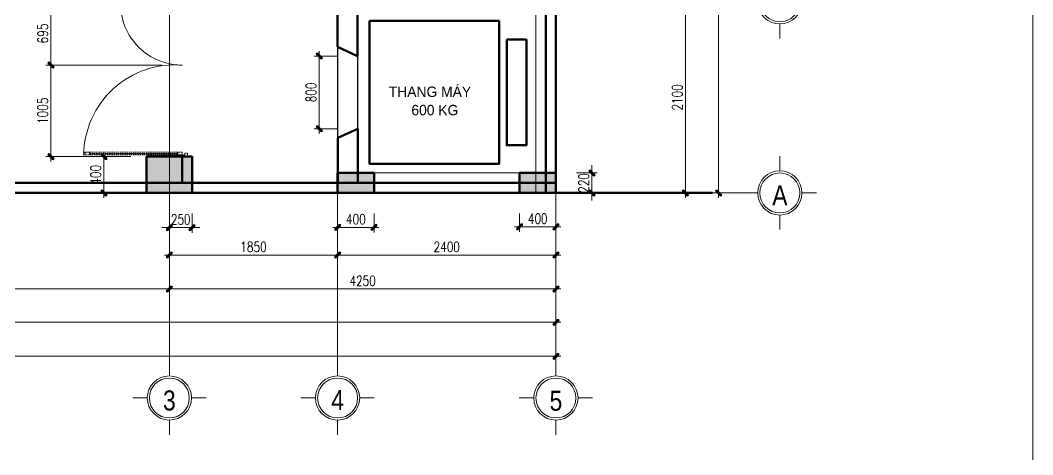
# Model space of a CAD drawing. Extents: x -165145 to 691808, y -202842 to 311040.
# Drawn here: x 558008 to 569140, y 80152 to 84926 of the extents above; entities that cross this region are included whole.
import ezdxf
from ezdxf.enums import TextEntityAlignment as Align

# ---------------------------------------------------------------- set-up
doc = ezdxf.new("R2010")
doc.units = 0
doc.header["$LTSCALE"] = 10
doc.header["$MEASUREMENT"] = 0
doc.linetypes.add('HIDDEN', pattern=[2.3807, 1.587, -0.7937])
doc.linetypes.add('TIM', pattern=[26.01, 10, -3, 0.01, -3, 10])
doc.layers.get('0').update_dxf_attribs({"linetype": 'CONTINUOUS'})
doc.layers.get('Defpoints').update_dxf_attribs({"color": 5, "linetype": 'CONTINUOUS'})
for name, color, linetype, lineweight in [('ARROWS', 1, 'CONTINUOUS', 0), ('DIM', 8, 'CONTINUOUS', 13), ('GE_KC_NETKHUAT', 9, 'HIDDEN', 20), ('KHUNG', 9, 'CONTINUOUS', 13), ('netchia', 2, 'CONTINUOUS', 20), ('TEXT', 4, 'CONTINUOUS', 20), ('THAY', 147, 'CONTINUOUS', 25), ('TRUC', 251, 'TIM', 5), ('wall', 7, 'CONTINUOUS', 50)]:
    doc.layers.add(name, color=color, linetype=linetype, lineweight=lineweight)
doc.styles.add('ROMANS', font='romans', dxfattribs={"width": 0.75, "bigfont": 'vns'})
doc.styles.add('STYLE1', font='')
doc.styles.add('VNARIALH', font='', dxfattribs={"width": 0.75})
doc.styles.add('VnArialNarrowH', font='')
doc.styles.get('STYLE1').set_extended_font_data('.VnAvantH')
doc.styles.get('VNARIALH').set_extended_font_data('.VnArialH')
doc.styles.get('VnArialNarrowH').set_extended_font_data('.VnArial NarrowH')
doc.dimstyles.new('fit0.75', dxfattribs={"dimscale": 0.5625, "dimtxt": 200, "dimasz": 75, "dimexe": 100, "dimexo": 400, "dimgap": 0.03, "dimtad": 0, "dimdec": 0, "dimdsep": 46, "dimtxsty": 'ROMANS', "dimblk": 'alex', "dimcen": 150, "dimclrd": 8, "dimclre": 8, "dimclrt": 7, "dimaunit": 1, "dimadec": 0, "dimazin": 0, "dimtfac": 0.072, "dimtdec": 0, "dimtix": 1, "dimtmove": 2, "dimatfit": 3, "dimldrblk": 'a-01', "dimfxl": 100, "dimtvp": 0.8, "dimtolj": 1, "dimarcsym": 0})

# ---------------------------------------------------------------- blocks, each defined once
blk = doc.blocks.new('alex')
at = {"layer": 'ARROWS'}
h = blk.add_hatch(color=1, dxfattribs=at)
edge = h.paths.add_edge_path()
edge.add_line((0.4, 0.74), (-0.74, -0.4))
edge.add_ellipse((-0.57, -0.57), major_axis=(0.17, 0.17), ratio=1, start_angle=90, end_angle=270)
edge.add_line((-0.4, -0.74), (0.74, 0.4))
edge.add_ellipse((0.57, 0.57), major_axis=(0.17, 0.17), ratio=1, start_angle=270, end_angle=450)
blk.add_lwpolyline([(0.4, 0.74), (-0.74, -0.4, 1), (-0.4, -0.74), (0.74, 0.4, 1)], format="xyb", close=True, dxfattribs=at)
at = {"layer": 'netchia', "color": 2}
for p, q in [((1.27, 0), (-1.27, 0)), ((0, -1.27), (0, 1.27))]:
    blk.add_line(p, q, dxfattribs=at)
blk = doc.blocks.new('*D228')
at = {"layer": 'Defpoints', "color": 0, "ltscale": 0.05, "transparency": 16777216}
for p in [(1206644, -195434), (1206644, -197534), (1207709, -197534)]:
    blk.add_point(p, dxfattribs=at)
at = {"layer": 'DIM', "color": 8, "lineweight": -2, "ltscale": 0.05, "transparency": 16777216}
for p, q in [((1206869, -195434), (1207765, -195434)), ((1207709, -195476), (1207709, -197492)), ((1206869, -197534), (1207765, -197534))]:
    blk.add_line(p, q, dxfattribs=at)
at = {"layer": 'DIM', "color": 8, "lineweight": -2, "ltscale": 0.05, "transparency": 16777216, "xscale": 42.1875, "yscale": 42.1875, "zscale": 42.1875}
for p, rotation in [((1207709, -195434), 90), ((1207709, -197534), 270)]:
    blk.add_blockref('alex', p, dxfattribs=dict(at, rotation=rotation))
at = {"layer": 'DIM', "color": 7, "ltscale": 0.05, "transparency": 16777216, "insert": (1207619, -196484), "char_height": 112.5, "attachment_point": 5, "rotation": 90, "style": 'ROMANS'}
blk.add_mtext('\\A1;2100', dxfattribs=at)
blk = doc.blocks.new('a-01')
at = {"layer": 'ARROWS'}
blk.add_hatch(color=256, dxfattribs=at).paths.add_polyline_path([(-1.8, 0.49), (-1.8, -0.49), (0, 0)])
at = {"layer": 'netchia'}
blk.add_lwpolyline([(-1.8, 0.49), (-1.8, -0.49), (0, 0), (0, 0)], close=True, dxfattribs=at)
blk = doc.blocks.new('*D229')
at = {"layer": 'Defpoints', "color": 0, "ltscale": 0.05, "transparency": 16777216}
for p in [(1200733, -196129), (1202172, -196129), (1201835, -197134)]:
    blk.add_point(p, dxfattribs=at)
at = {"layer": 'DIM', "color": 8, "lineweight": -2, "ltscale": 0.05, "transparency": 16777216}
for p, q in [((1201947, -196129), (1200676, -196129)), ((1200733, -197092), (1200733, -196171)), ((1201610, -197134), (1200676, -197134))]:
    blk.add_line(p, q, dxfattribs=at)
at = {"layer": 'DIM', "color": 8, "lineweight": -2, "ltscale": 0.05, "transparency": 16777216, "xscale": 42.1875, "yscale": 42.1875, "zscale": 42.1875}
for p, rotation in [((1200733, -196129), 90), ((1200733, -197134), 270)]:
    blk.add_blockref('alex', p, dxfattribs=dict(at, rotation=rotation))
at = {"layer": 'DIM', "color": 7, "ltscale": 0.05, "transparency": 16777216, "insert": (1200643, -196631), "char_height": 112.5, "attachment_point": 5, "rotation": 90, "style": 'ROMANS'}
blk.add_mtext('\\A1;1005', dxfattribs=at)
blk = doc.blocks.new('*D230')
at = {"layer": 'Defpoints', "color": 0, "ltscale": 0.05, "transparency": 16777216}
for p in [(1200733, -195434), (1202175, -195434), (1202178, -196129)]:
    blk.add_point(p, dxfattribs=at)
at = {"layer": 'DIM', "color": 8, "lineweight": -2, "ltscale": 0.05, "transparency": 16777216}
for p, q in [((1201950, -195434), (1200676, -195434)), ((1200733, -196087), (1200733, -195476)), ((1201953, -196129), (1200676, -196129))]:
    blk.add_line(p, q, dxfattribs=at)
at = {"layer": 'DIM', "color": 8, "lineweight": -2, "ltscale": 0.05, "transparency": 16777216, "xscale": 42.1875, "yscale": 42.1875, "zscale": 42.1875}
for p, rotation in [((1200733, -195434), 90), ((1200733, -196129), 270)]:
    blk.add_blockref('alex', p, dxfattribs=dict(at, rotation=rotation))
at = {"layer": 'DIM', "color": 7, "ltscale": 0.05, "transparency": 16777216, "insert": (1200643, -195781), "char_height": 112.5, "attachment_point": 5, "rotation": 90, "style": 'ROMANS'}
blk.add_mtext('\\A1;695', dxfattribs=at)
blk = doc.blocks.new('*D231')
at = {"layer": 'Defpoints', "color": 0, "ltscale": 0.05, "transparency": 16777216}
for p in [(1204105, -196029), (1203683, -196829), (1204105, -196829)]:
    blk.add_point(p, dxfattribs=at)
at = {"layer": 'DIM', "color": 8, "lineweight": -2, "ltscale": 0.05, "transparency": 16777216}
for p, q in [((1203880, -196029), (1203627, -196029)), ((1203683, -196071), (1203683, -196787)), ((1203880, -196829), (1203627, -196829))]:
    blk.add_line(p, q, dxfattribs=at)
at = {"layer": 'DIM', "color": 8, "lineweight": -2, "ltscale": 0.05, "transparency": 16777216, "xscale": 42.1875, "yscale": 42.1875, "zscale": 42.1875}
for p, rotation in [((1203683, -196029), 90), ((1203683, -196829), 270)]:
    blk.add_blockref('alex', p, dxfattribs=dict(at, rotation=rotation))
at = {"layer": 'DIM', "color": 7, "ltscale": 0.05, "transparency": 16777216, "insert": (1203593, -196429), "char_height": 112.5, "attachment_point": 5, "rotation": 90, "style": 'ROMANS'}
blk.add_mtext('\\A1;800', dxfattribs=at)
blk = doc.blocks.new('*D233')
at = {"layer": 'Defpoints', "color": 0, "ltscale": 0.05, "transparency": 16777216}
for p in [(1206391, -190534), (1207288, -197534), (1208074, -197534)]:
    blk.add_point(p, dxfattribs=at)
at = {"layer": 'DIM', "color": 8, "lineweight": -2, "ltscale": 0.05, "transparency": 16777216}
for p, q in [((1206616, -190534), (1208130, -190534)), ((1208074, -190576), (1208074, -197492)), ((1207513, -197534), (1208130, -197534))]:
    blk.add_line(p, q, dxfattribs=at)
at = {"layer": 'DIM', "color": 8, "lineweight": -2, "ltscale": 0.05, "transparency": 16777216, "xscale": 42.1875, "yscale": 42.1875, "zscale": 42.1875}
for p, rotation in [((1208074, -190534), 90), ((1208074, -197534), 270)]:
    blk.add_blockref('alex', p, dxfattribs=dict(at, rotation=rotation))
at = {"layer": 'DIM', "color": 7, "ltscale": 0.05, "transparency": 16777216, "insert": (1207984, -194034), "char_height": 112.5, "attachment_point": 5, "rotation": 90, "style": 'ROMANS'}
blk.add_mtext('\\A1;7000', dxfattribs=at)
blk = doc.blocks.new('*D243')
at = {"layer": 'Defpoints', "color": 0, "ltscale": 0.05, "transparency": 16777216}
for p in [(1201316, -197134), (1201785, -197134), (1201785, -197534)]:
    blk.add_point(p, dxfattribs=at)
at = {"layer": 'DIM', "color": 8, "lineweight": -2, "ltscale": 0.05, "transparency": 16777216}
for p, q in [((1201560, -197134), (1201259, -197134)), ((1201316, -197492), (1201316, -197176)), ((1201560, -197534), (1201259, -197534))]:
    blk.add_line(p, q, dxfattribs=at)
at = {"layer": 'DIM', "color": 8, "lineweight": -2, "ltscale": 0.05, "transparency": 16777216, "xscale": 42.1875, "yscale": 42.1875, "zscale": 42.1875}
for p, rotation in [((1201316, -197134), 90), ((1201316, -197534), 270)]:
    blk.add_blockref('alex', p, dxfattribs=dict(at, rotation=rotation))
at = {"layer": 'DIM', "color": 7, "ltscale": 0.05, "transparency": 16777216, "insert": (1201226, -197334), "char_height": 112.5, "attachment_point": 5, "rotation": 90, "style": 'ROMANS'}
blk.add_mtext('\\A1;400', dxfattribs=at)
blk = doc.blocks.new('tentruc')
at = {"layer": 'DIM'}
for p, q in [((0, 311), (0, 516)), ((-516, 0), (-311, 0)), ((-516, 0), (-311, 0)), ((311, 0), (516, 0)), ((311, 0), (516, 0)), ((0, -516), (0, -311))]:
    blk.add_line(p, q, dxfattribs=at)
at = {"layer": 'DIM', "ltscale": 0.5}
blk.add_circle((0, 0), 311, dxfattribs=at)
at = {"layer": 'DIM'}
blk.add_circle((0, 0), 281, dxfattribs=at)
at = {"layer": 'DIM', "color": 7, "linetype": 'ByBlock', "ltscale": 0.5, "style": 'VNARIALH', "width": 1.1}
blk.add_attdef('A', text='', height=281, dxfattribs=at).set_placement((0, -107), align=Align.CENTER)
blk = doc.blocks.new('*D263')
at = {"layer": 'Defpoints', "color": 0, "transparency": 16777216}
for p in [(1202035, -197534), (1202285, -197534), (1202285, -197915)]:
    blk.add_point(p, dxfattribs=at)
at = {"layer": 'DIM', "color": 8, "lineweight": -2, "transparency": 16777216}
for p, q in [((1202035, -197759), (1202035, -197971)), ((1202285, -197759), (1202285, -197971)), ((1201993, -197915), (1201951, -197915)), ((1202035, -197915), (1202285, -197915)), ((1202327, -197915), (1202369, -197915))]:
    blk.add_line(p, q, dxfattribs=at)
at = {"layer": 'DIM', "color": 8, "lineweight": -2, "transparency": 16777216, "xscale": 42.1875, "yscale": 42.1875, "zscale": 42.1875}
blk.add_blockref('alex', (1202035, -197915), dxfattribs=at)
at = {"layer": 'DIM', "color": 8, "lineweight": -2, "transparency": 16777216, "xscale": 42.1875, "yscale": 42.1875, "zscale": 42.1875, "rotation": 180}
blk.add_blockref('alex', (1202285, -197915), dxfattribs=at)
at = {"layer": 'DIM', "color": 7, "transparency": 16777216, "insert": (1202160, -197825), "char_height": 112.5, "attachment_point": 5, "style": 'ROMANS'}
blk.add_mtext('\\A1;250', dxfattribs=at)
blk = doc.blocks.new('*D264')
at = {"layer": 'Defpoints', "color": 0, "transparency": 16777216}
for p in [(1203885, -197534), (1204285, -197534), (1204285, -197912)]:
    blk.add_point(p, dxfattribs=at)
at = {"layer": 'DIM', "color": 8, "lineweight": -2, "transparency": 16777216}
for p, q in [((1203885, -197759), (1203885, -197968)), ((1204285, -197759), (1204285, -197968)), ((1203927, -197912), (1204243, -197912))]:
    blk.add_line(p, q, dxfattribs=at)
at = {"layer": 'DIM', "color": 8, "lineweight": -2, "transparency": 16777216, "xscale": 42.1875, "yscale": 42.1875, "zscale": 42.1875, "rotation": 180}
blk.add_blockref('alex', (1203885, -197912), dxfattribs=at)
at = {"layer": 'DIM', "color": 8, "lineweight": -2, "transparency": 16777216, "xscale": 42.1875, "yscale": 42.1875, "zscale": 42.1875}
blk.add_blockref('alex', (1204285, -197912), dxfattribs=at)
at = {"layer": 'DIM', "color": 7, "transparency": 16777216, "insert": (1204085, -197822), "char_height": 112.5, "attachment_point": 5, "style": 'ROMANS'}
blk.add_mtext('\\A1;400', dxfattribs=at)
blk = doc.blocks.new('*D265')
at = {"layer": 'Defpoints', "color": 0, "transparency": 16777216}
for p in [(1205885, -197534), (1206285, -197534), (1206285, -197906)]:
    blk.add_point(p, dxfattribs=at)
at = {"layer": 'DIM', "color": 8, "lineweight": -2, "transparency": 16777216}
for p, q in [((1205885, -197759), (1205885, -197962)), ((1206285, -197759), (1206285, -197962)), ((1205927, -197906), (1206243, -197906))]:
    blk.add_line(p, q, dxfattribs=at)
at = {"layer": 'DIM', "color": 8, "lineweight": -2, "transparency": 16777216, "xscale": 42.1875, "yscale": 42.1875, "zscale": 42.1875, "rotation": 180}
blk.add_blockref('alex', (1205885, -197906), dxfattribs=at)
at = {"layer": 'DIM', "color": 8, "lineweight": -2, "transparency": 16777216, "xscale": 42.1875, "yscale": 42.1875, "zscale": 42.1875}
blk.add_blockref('alex', (1206285, -197906), dxfattribs=at)
at = {"layer": 'DIM', "color": 7, "transparency": 16777216, "insert": (1206085, -197816), "char_height": 112.5, "attachment_point": 5, "style": 'ROMANS'}
blk.add_mtext('\\A1;400', dxfattribs=at)
blk = doc.blocks.new('*D269')
at = {"layer": 'Defpoints', "color": 0, "transparency": 16777216}
for p in [(1191435, -197162), (1206285, -197162), (1206285, -198955)]:
    blk.add_point(p, dxfattribs=at)
at = {"layer": 'DIM', "color": 8, "lineweight": -2, "transparency": 16777216}
for p, q in [((1191435, -197387), (1191435, -199011)), ((1206285, -197387), (1206285, -199011)), ((1191477, -198955), (1206243, -198955))]:
    blk.add_line(p, q, dxfattribs=at)
at = {"layer": 'DIM', "color": 8, "lineweight": -2, "transparency": 16777216, "xscale": 42.1875, "yscale": 42.1875, "zscale": 42.1875, "rotation": 180}
blk.add_blockref('alex', (1191435, -198955), dxfattribs=at)
at = {"layer": 'DIM', "color": 8, "lineweight": -2, "transparency": 16777216, "xscale": 42.1875, "yscale": 42.1875, "zscale": 42.1875}
blk.add_blockref('alex', (1206285, -198955), dxfattribs=at)
at = {"layer": 'DIM', "color": 7, "transparency": 16777216, "insert": (1198860, -198865), "char_height": 112.5, "attachment_point": 5, "style": 'ROMANS'}
blk.add_mtext('\\A1;14850', dxfattribs=at)
blk = doc.blocks.new('*D270')
at = {"layer": 'Defpoints', "color": 0, "transparency": 16777216}
for p in [(1202035, -197534), (1203885, -197534), (1203885, -198216)]:
    blk.add_point(p, dxfattribs=at)
at = {"layer": 'DIM', "color": 8, "lineweight": -2, "transparency": 16777216}
for p, q in [((1202035, -197759), (1202035, -198272)), ((1203885, -197759), (1203885, -198272)), ((1202077, -198216), (1203843, -198216))]:
    blk.add_line(p, q, dxfattribs=at)
at = {"layer": 'DIM', "color": 8, "lineweight": -2, "transparency": 16777216, "xscale": 42.1875, "yscale": 42.1875, "zscale": 42.1875, "rotation": 180}
blk.add_blockref('alex', (1202035, -198216), dxfattribs=at)
at = {"layer": 'DIM', "color": 8, "lineweight": -2, "transparency": 16777216, "xscale": 42.1875, "yscale": 42.1875, "zscale": 42.1875}
blk.add_blockref('alex', (1203885, -198216), dxfattribs=at)
at = {"layer": 'DIM', "color": 7, "transparency": 16777216, "insert": (1202960, -198126), "char_height": 112.5, "attachment_point": 5, "style": 'ROMANS'}
blk.add_mtext('\\A1;1850', dxfattribs=at)
blk = doc.blocks.new('*D271')
at = {"layer": 'Defpoints', "color": 0, "transparency": 16777216}
for p in [(1203885, -197534), (1206285, -197534), (1206285, -198216)]:
    blk.add_point(p, dxfattribs=at)
at = {"layer": 'DIM', "color": 8, "lineweight": -2, "transparency": 16777216}
for p, q in [((1203885, -197759), (1203885, -198272)), ((1206285, -197759), (1206285, -198272)), ((1203927, -198216), (1206243, -198216))]:
    blk.add_line(p, q, dxfattribs=at)
at = {"layer": 'DIM', "color": 8, "lineweight": -2, "transparency": 16777216, "xscale": 42.1875, "yscale": 42.1875, "zscale": 42.1875, "rotation": 180}
blk.add_blockref('alex', (1203885, -198216), dxfattribs=at)
at = {"layer": 'DIM', "color": 8, "lineweight": -2, "transparency": 16777216, "xscale": 42.1875, "yscale": 42.1875, "zscale": 42.1875}
blk.add_blockref('alex', (1206285, -198216), dxfattribs=at)
at = {"layer": 'DIM', "color": 7, "transparency": 16777216, "insert": (1205085, -198126), "char_height": 112.5, "attachment_point": 5, "style": 'ROMANS'}
blk.add_mtext('\\A1;2400', dxfattribs=at)
blk = doc.blocks.new('*D272')
at = {"layer": 'Defpoints', "color": 0, "transparency": 16777216}
for p in [(1202035, -197534), (1206285, -197534), (1206285, -198589)]:
    blk.add_point(p, dxfattribs=at)
at = {"layer": 'DIM', "color": 8, "lineweight": -2, "transparency": 16777216}
for p, q in [((1202035, -197759), (1202035, -198646)), ((1206285, -197759), (1206285, -198646)), ((1202077, -198589), (1206243, -198589))]:
    blk.add_line(p, q, dxfattribs=at)
at = {"layer": 'DIM', "color": 8, "lineweight": -2, "transparency": 16777216, "xscale": 42.1875, "yscale": 42.1875, "zscale": 42.1875, "rotation": 180}
blk.add_blockref('alex', (1202035, -198589), dxfattribs=at)
at = {"layer": 'DIM', "color": 8, "lineweight": -2, "transparency": 16777216, "xscale": 42.1875, "yscale": 42.1875, "zscale": 42.1875}
blk.add_blockref('alex', (1206285, -198589), dxfattribs=at)
at = {"layer": 'DIM', "color": 7, "transparency": 16777216, "insert": (1204160, -198499), "char_height": 112.5, "attachment_point": 5, "style": 'ROMANS'}
blk.add_mtext('\\A1;4250', dxfattribs=at)
blk = doc.blocks.new('*D273')
at = {"layer": 'Defpoints', "color": 0, "transparency": 16777216}
for p in [(1196735, -197534), (1202035, -197534), (1202035, -198589)]:
    blk.add_point(p, dxfattribs=at)
at = {"layer": 'DIM', "color": 8, "lineweight": -2, "transparency": 16777216}
for p, q in [((1196735, -197759), (1196735, -198646)), ((1202035, -197759), (1202035, -198646)), ((1196777, -198589), (1201993, -198589))]:
    blk.add_line(p, q, dxfattribs=at)
at = {"layer": 'DIM', "color": 8, "lineweight": -2, "transparency": 16777216, "xscale": 42.1875, "yscale": 42.1875, "zscale": 42.1875, "rotation": 180}
blk.add_blockref('alex', (1196735, -198589), dxfattribs=at)
at = {"layer": 'DIM', "color": 8, "lineweight": -2, "transparency": 16777216, "xscale": 42.1875, "yscale": 42.1875, "zscale": 42.1875}
blk.add_blockref('alex', (1202035, -198589), dxfattribs=at)
at = {"layer": 'DIM', "color": 7, "transparency": 16777216, "insert": (1199385, -198499), "char_height": 112.5, "attachment_point": 5, "style": 'ROMANS'}
blk.add_mtext('\\A1;5300', dxfattribs=at)
blk = doc.blocks.new('*D283')
at = {"layer": 'Defpoints', "color": 0, "transparency": 16777216}
for p in [(1189035, -197534), (1206285, -198058), (1206285, -199328)]:
    blk.add_point(p, dxfattribs=at)
at = {"layer": 'DIM', "color": 8, "lineweight": -2, "transparency": 16777216}
for p, q in [((1189035, -197759), (1189035, -199384)), ((1206285, -198283), (1206285, -199384)), ((1189077, -199328), (1206243, -199328))]:
    blk.add_line(p, q, dxfattribs=at)
at = {"layer": 'DIM', "color": 8, "lineweight": -2, "transparency": 16777216, "xscale": 42.1875, "yscale": 42.1875, "zscale": 42.1875, "rotation": 180}
blk.add_blockref('alex', (1189035, -199328), dxfattribs=at)
at = {"layer": 'DIM', "color": 8, "lineweight": -2, "transparency": 16777216, "xscale": 42.1875, "yscale": 42.1875, "zscale": 42.1875}
blk.add_blockref('alex', (1206285, -199328), dxfattribs=at)
at = {"layer": 'DIM', "color": 7, "transparency": 16777216, "insert": (1197660, -199238), "char_height": 112.5, "attachment_point": 5, "style": 'ROMANS'}
blk.add_mtext('\\A1;17250', dxfattribs=at)
blk = doc.blocks.new('*D306')
at = {"layer": 'Defpoints', "color": 0, "transparency": 16777216}
for p in [(1206285, -197314), (1206285, -197534), (1206681, -197534)]:
    blk.add_point(p, dxfattribs=at)
at = {"layer": 'DIM', "color": 8, "lineweight": -2, "transparency": 16777216}
for p, q in [((1206681, -197272), (1206681, -197229)), ((1206510, -197314), (1206738, -197314)), ((1206681, -197314), (1206681, -197534)), ((1206510, -197534), (1206738, -197534)), ((1206681, -197576), (1206681, -197618))]:
    blk.add_line(p, q, dxfattribs=at)
at = {"layer": 'DIM', "color": 8, "lineweight": -2, "transparency": 16777216, "xscale": 42.1875, "yscale": 42.1875, "zscale": 42.1875}
for p, rotation in [((1206681, -197314), 270), ((1206681, -197534), 90)]:
    blk.add_blockref('alex', p, dxfattribs=dict(at, rotation=rotation))
at = {"layer": 'DIM', "color": 7, "transparency": 16777216, "insert": (1206591, -197424), "char_height": 112.5, "attachment_point": 5, "rotation": 90, "style": 'ROMANS'}
blk.add_mtext('\\A1;220', dxfattribs=at)
blk = doc.blocks.new('A$C1ec07113')
at = {"layer": 'wall', "ltscale": 0.05}
h = blk.add_hatch(dxfattribs=at)
h.set_pattern_fill('AR-CONC', color=256, style=0)
h.set_pattern_definition([(310, (-981624.6383, -119904.7324), (7.172601826, 0.62752135), [0.75, -8.25]), (5, (-981624.638, -119904.732), (-1.387513336, -7.521921337), [0.6, -6.6]), (259.5486, (-981624.0406, -119904.68), (5.785093817, -6.89439542), [0.6374019, -7.01142112]), (313.8158, (-981624.638, -119906.732), (10.67241049, 1.65519014), [1.125, -12.375]), (263.3644, (-981623.749, -119906.594), (9.34662706, -9.74117871), [0.95610288, -10.51713]), (8.8158, (-981624.638, -119906.732), (9.34661945, -9.74118601), [0.9, -9.9]), (339, (-981623.6383, -119906.2324), (5.96907052, 4.026188907), [0.75, -8.25]), (34, (-981623.638, -119906.232), (2.43315332, -7.25150045), [0.6, -6.6]), (288.5486, (-981623.141, -119905.897), (8.402226286, -3.225304967), [0.6374019, -7.01142112]), (322.5, (-981624.6383, -119904.7324), (0.121598553, -3.328938538), [0, -6.52, 0, -6.7, 0, -6.625]), (352.5, (-981624.6383, -119904.7324), (2.630695374, -3.944117119), [0, -3.82, 0, -6.37, 0, -2.525]), (32.5, (-981626.8683, -119904.7324), (5.338224362, 0.225548717), [0, -2.5, 0, -7.8, 0, -10.35]), (42.5, (-981627.8683, -119904.7324), (5.831861693, -1.001049823), [0, -3.25, 0, -5.18, 0, -7.35])])
h.paths.add_polyline_path([(20457.5, 50955.9), (19957.5, 50955.9), (19957.5, 50555.9), (20457.5, 50555.9)])
h = blk.add_hatch(dxfattribs=at)
h.set_pattern_fill('AR-CONC', color=256, angle=90, style=0)
h.set_pattern_definition([(40, (162543.5777, -874353.4107), (-0.62752135, 7.172601826), [0.75, -8.25]), (95, (162543.578, -874353.411), (7.521921337, -1.387513336), [0.6, -6.6]), (349.5486, (162543.5254, -874352.813), (6.89439542, 5.785093817), [0.6374019, -7.01142112]), (43.8158, (162545.578, -874353.411), (-1.65519014, 10.67241049), [1.125, -12.375]), (353.3644, (162545.44, -874352.521), (9.74117871, 9.34662706), [0.95610288, -10.51713]), (98.8158, (162545.578, -874353.411), (9.74118601, 9.34661945), [0.9, -9.9]), (69, (162545.0777, -874352.4107), (-4.026188907, 5.96907052), [0.75, -8.25]), (124, (162545.078, -874352.411), (7.25150045, 2.43315332), [0.6, -6.6]), (18.5486, (162544.742, -874351.913), (3.225304967, 8.402226286), [0.6374019, -7.01142112]), (52.5, (162543.5777, -874353.4107), (3.328938538, 0.121598553), [0, -6.52, 0, -6.7, 0, -6.625]), (82.5, (162543.5777, -874353.4107), (3.944117119, 2.630695374), [0, -3.82, 0, -6.37, 0, -2.525]), (122.5, (162543.5777, -874355.6407), (-0.225548717, 5.338224362), [0, -2.5, 0, -7.8, 0, -10.35]), (132.5, (162543.5777, -874356.6407), (1.001049823, 5.831861693), [0, -3.25, 0, -5.18, 0, -7.35])])
h.paths.add_polyline_path([(22057.5, 50775.9), (22057.5, 50555.9), (22457.5, 50555.9), (22457.5, 50775.9)])
h = blk.add_hatch(dxfattribs=at)
h.set_pattern_fill('AR-CONC', color=256, angle=90, style=0)
h.set_pattern_definition([(40, (164543.5777, -874353.4015), (-0.62752135, 7.172601826), [0.75, -8.25]), (95, (164543.578, -874353.4015), (7.521921337, -1.387513336), [0.6, -6.6]), (349.5486, (164543.5254, -874352.804), (6.89439542, 5.785093817), [0.6374019, -7.01142112]), (43.8158, (164545.578, -874353.4015), (-1.65519014, 10.67241049), [1.125, -12.375]), (353.3644, (164545.44, -874352.512), (9.74117871, 9.34662706), [0.95610288, -10.51713]), (98.8158, (164545.578, -874353.402), (9.74118601, 9.34661945), [0.9, -9.9]), (69, (164545.0777, -874352.4015), (-4.026188907, 5.96907052), [0.75, -8.25]), (124, (164545.078, -874352.4015), (7.25150045, 2.43315332), [0.6, -6.6]), (18.5486, (164544.742, -874351.904), (3.225304967, 8.402226286), [0.6374019, -7.01142112]), (52.5, (164543.5777, -874353.4015), (3.328938538, 0.121598553), [0, -6.52, 0, -6.7, 0, -6.625]), (82.5, (164543.5777, -874353.4015), (3.944117119, 2.630695374), [0, -3.82, 0, -6.37, 0, -2.525]), (122.5, (164543.5777, -874355.6315), (-0.225548717, 5.338224362), [0, -2.5, 0, -7.8, 0, -10.35]), (132.5, (164543.5777, -874356.6315), (1.001049823, 5.831861693), [0, -3.25, 0, -5.18, 0, -7.35])])
h.paths.add_polyline_path([(24057.5, 50775.9), (24057.5, 50555.9), (24457.5, 50555.9), (24457.5, 50775.9)])
for p, q in [((20347.5, 51002.8), (19253.5, 51002.8)), ((20347.5, 50973.9), (19253.5, 50973.9))]:
    blk.add_line(p, q)
for points in [[(19329.7, 50973.9), (19329.7, 51002.8), (19283.5, 51002.8), (19283.5, 50973.9)], [(19329.7, 50991.3), (20301.3, 50991.3), (20301.3, 50985.5), (19329.7, 50985.5)], [(20347.5, 50973.9), (20347.5, 51002.8), (20301.3, 51002.8), (20301.3, 50973.9)], [(20407.5, 50991.9), (20407.5, 50955.9), (20347.5, 50955.9), (20347.5, 50973.9), (20377.5, 50973.9), (20377.5, 50991.9)]]:
    blk.add_lwpolyline(points, close=True)
at = {"layer": 'DIM', "ltscale": 0.05}
blk.add_line((24237.5, 52655.9), (24237.5, 50555.9), dxfattribs=at)
at = {"layer": 'DIM'}
blk.add_line((22457.5, 50775.9), (24237.5, 50775.9), dxfattribs=at)
at = {"layer": 'DIM', "ltscale": 0.05}
for centre, radius, start, end in [((20347.6, 52637.9), 677, 180, 270.26952), ((20270.2, 50959.4), 1004.7, 85.40531, 179.17208)]:
    blk.add_arc(centre, radius, start, end, dxfattribs=at)
at = {"layer": 'KHUNG', "color": 7}
blk.add_lwpolyline([(0, 42000), (29700, 42000), (29700, 63000), (0, 63000)], close=True, dxfattribs=at)
at = {"layer": 'THAY', "ltscale": 0.05}
for p, q in [((22057.5, 52160.9), (22057.5, 51160.9)), ((22277.5, 52060.9), (22277.5, 51260.9))]:
    blk.add_line(p, q, dxfattribs=at)
at = {"layer": 'TRUC', "ltscale": 0.05}
for p, q in [((20207.5, 59138.3), (20207.5, 48705.8)), ((22057.5, 59138.3), (22057.5, 48705.8)), ((24457.5, 59138.3), (24457.5, 48705.8)), ((5131.3, 50555.9), (26653.4, 50555.9))]:
    blk.add_line(p, q, dxfattribs=at)
at = {"layer": 'wall', "ltscale": 0.05}
for p, q in [((24347.5, 57555.9), (24347.5, 50555.9)), ((24457.5, 57555.9), (24457.5, 50555.9)), ((22057.5, 52160.9), (22057.5, 52765.9)), ((22277.5, 52060.9), (22277.5, 52765.9)), ((22057.5, 52160.9), (22277.5, 52060.9)), ((22058.1, 51160.9), (22278.1, 51260.9)), ((22278.1, 50665.9), (22278.1, 51260.9)), ((22058.1, 50665.9), (22058.1, 51160.9)), ((20347.5, 50955.9), (20347.5, 50665.9)), ((20347.5, 50955.9), (20457.5, 50955.9)), ((20457.5, 50955.9), (20457.5, 50665.9)), ((24457.5, 50665.9), (8137.5, 50665.9)), ((26179.8, 50555.9), (7208.2, 50555.9))]:
    blk.add_line(p, q, dxfattribs=at)
for points in [[(22409.6, 52445.9), (23833.5, 52445.9), (23833.5, 50875.9), (22409.6, 50875.9)], [(23917.4, 52241.5), (24133, 52241.5), (24133, 51080.3), (23917.4, 51080.3)], [(19957.5, 50555.9), (20457.5, 50555.9), (20457.5, 50955.9), (19957.5, 50955.9)], [(22457.5, 50555.9), (22457.5, 50775.9), (22057.5, 50775.9), (22057.5, 50555.9)], [(24457.5, 50555.9), (24457.5, 50775.9), (24057.5, 50775.9), (24057.5, 50555.9)]]:
    blk.add_lwpolyline(points, close=True, dxfattribs=at)
at = {"layer": 'TEXT'}
ref = blk.add_blockref('tentruc', (26919.7, 52655.9), dxfattribs=dict(at, xscale=0.78125, yscale=0.78125, zscale=0.78125, rotation=180))
ref.add_attrib('A', 'A1', dxfattribs={"color": 7, "linetype": 'ByBlock', "ltscale": 0.5, "height": 219.73, "style": 'VnArialNarrowH'}).set_placement((26919.7, 52518.6), align=Align.CENTER)
ref = blk.add_blockref('tentruc', (26919.7, 50555.9), dxfattribs=dict(at, xscale=0.78125, yscale=0.78125, zscale=0.78125, rotation=180))
ref.add_attrib('A', 'A', dxfattribs={"color": 7, "linetype": 'ByBlock', "ltscale": 0.5, "height": 219.7, "style": 'VnArialNarrowH'}).set_placement((26919.7, 50418.6), align=Align.CENTER)
ref = blk.add_blockref('tentruc', (20207.5, 48302.8), dxfattribs=dict(at, xscale=-0.78125, yscale=0.78125, zscale=0.78125, rotation=180))
ref.add_attrib('A', '3', dxfattribs={"color": 7, "linetype": 'ByBlock', "ltscale": 0.5, "height": 219.7, "style": 'VnArialNarrowH'}).set_placement((20207.5, 48166.4), align=Align.CENTER)
ref = blk.add_blockref('tentruc', (22057.5, 48302.8), dxfattribs=dict(at, xscale=-0.78125, yscale=0.78125, zscale=0.78125, rotation=180))
ref.add_attrib('A', '4', dxfattribs={"color": 7, "linetype": 'ByBlock', "ltscale": 0.5, "height": 219.7, "style": 'VnArialNarrowH'}).set_placement((22057.5, 48169.4), align=Align.CENTER)
ref = blk.add_blockref('tentruc', (24457.5, 48302.8), dxfattribs=dict(at, xscale=-0.78125, yscale=0.78125, zscale=0.78125, rotation=180))
ref.add_attrib('A', '5', dxfattribs={"color": 7, "linetype": 'ByBlock', "ltscale": 0.5, "height": 219.7, "style": 'VnArialNarrowH'}).set_placement((24457.5, 48162.7), align=Align.CENTER)
at = {"layer": 'TEXT', "style": 'STYLE1'}
for s, p in [('THANG MÁY', (22619.7, 51611.2)), ('600 KG', (22868.4, 51409.7))]:
    blk.add_text(s, height=113.91, dxfattribs=at).set_placement(p)
at = {"layer": 'DIM', "ltscale": 0.05}
for base, p1, p2, angle, picture, middle in [((26246.5, 50555.9), (24563.6, 57555.9), (25460.1, 50555.9), 90, '*D233', (26156.5, 54055.9)), ((18905.2, 52655.9), (20350.8, 51960.9), (20347.6, 52655.9), 90, '*D230', (18815.2, 52308.4)), ((25881.5, 50555.9), (24816.5, 52655.9), (24816.5, 50555.9), 90, '*D228', (25791.5, 51605.9)), ((21855.6, 51260.9), (22277.5, 52060.9), (22277.5, 51260.9), 90, '*D231', (21765.6, 51660.9)), ((18905.2, 51960.9), (20007.5, 50955.9), (20344.4, 51960.9), 90, '*D229', (18815.2, 51458.4)), ((19488, 50955.9), (19957.5, 50555.9), (19957.5, 50955.9), 270, '*D243', (19398, 50755.9))]:
    dim = blk.add_linear_dim(base=base, p1=p1, p2=p2, angle=angle, dimstyle='fit0.75', dxfattribs=at)
    dim.commit()
    dim.dimension.update_dxf_attribs({"geometry": picture, "text_midpoint": middle, "insert": (-1181827.5, 248089.8)})
at = {"layer": 'DIM'}
for base, p1, p2, picture, middle in [((24457.5, 49134.6), (9607.5, 50928.1), (24457.5, 50928.1), '*D269', (17032.5, 49224.6)), ((24457.5, 48762), (7207.5, 50555.9), (24457.5, 50031.3), '*D283', (15832.5, 48852)), ((20207.5, 49500.5), (14907.5, 50555.9), (20207.5, 50555.9), '*D273', (17557.5, 49590.5)), ((20457.5, 50175.1), (20207.5, 50555.9), (20457.5, 50555.9), '*D263', (20332.5, 50265.1)), ((22057.5, 49874), (20207.5, 50555.9), (22057.5, 50555.9), '*D270', (21132.5, 49964)), ((24457.5, 49500.5), (20207.5, 50555.9), (24457.5, 50555.9), '*D272', (22332.5, 49590.5)), ((22457.5, 50178), (22057.5, 50555.9), (22457.5, 50555.9), '*D264', (22257.5, 50268)), ((24457.5, 49874), (22057.5, 50555.9), (24457.5, 50555.9), '*D271', (23257.5, 49964)), ((24457.5, 50183.9), (24057.5, 50555.9), (24457.5, 50555.9), '*D265', (24257.5, 50273.9))]:
    dim = blk.add_linear_dim(base=base, p1=p1, p2=p2, dimstyle='fit0.75', dxfattribs=at)
    dim.commit()
    dim.dimension.update_dxf_attribs({"geometry": picture, "text_midpoint": middle, "insert": (-1181827.5, 248089.8)})
dim = blk.add_linear_dim(base=(24854, 50555.9), p1=(24457.5, 50775.9), p2=(24457.5, 50555.9), angle=90, dimstyle='fit0.75', dxfattribs=at)
dim.commit()
dim.dimension.update_dxf_attribs({"geometry": '*D306', "text_midpoint": (24764, 50665.9), "insert": (-1181827.5, 248089.8)})

msp = doc.modelspace()

# ---------------------------------------------------------------- block references
at = {"layer": 'GE_KC_NETKHUAT'}
msp.add_blockref('A$C1ec07113', (539439.64737, 32472.52756), dxfattribs=at)

doc.saveas('drawing.dxf')
